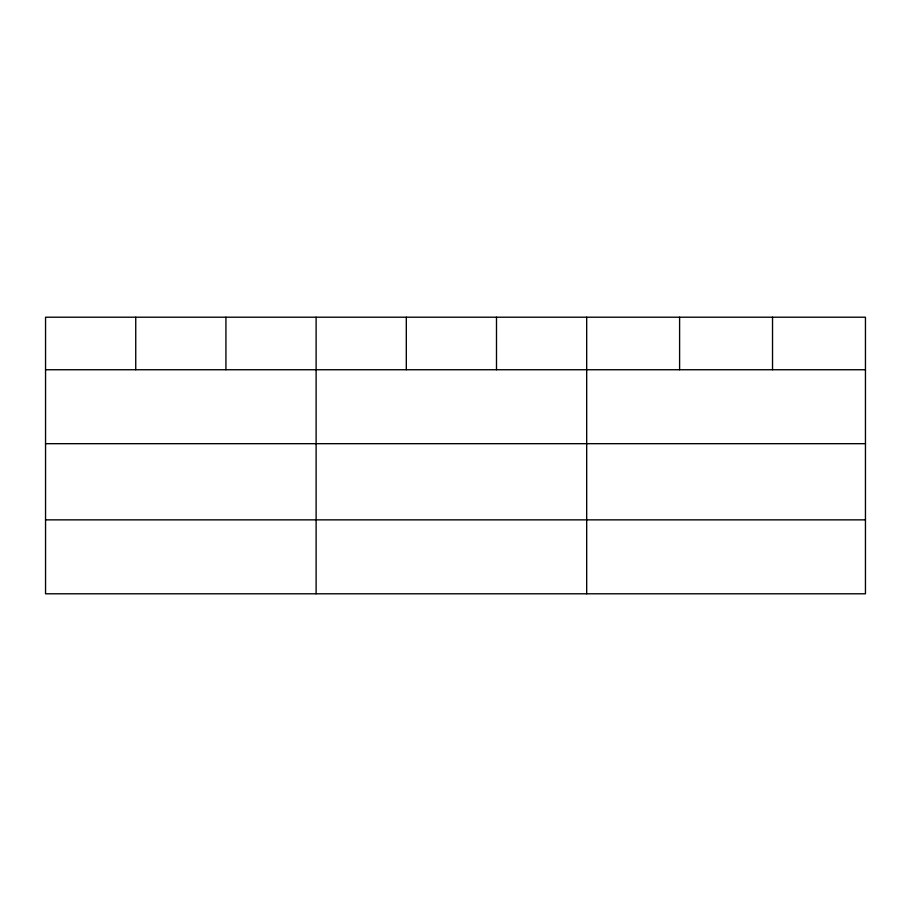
<?xml version="1.0" encoding="UTF-8"?>
<svg xmlns="http://www.w3.org/2000/svg" width="911" height="911" viewBox="0 0 911 911"><rect width="100%" height="100%" fill="white"/><g stroke="black" fill="none" stroke-linecap="round" stroke-linejoin="round"><path stroke-width="1.37" d="M865.45 443.68L865.45 317.21L45.55 317.21L45.55 593.79L865.45 593.79L865.45 443.68L45.55 443.68M45.55 369.741L865.45 369.741M45.55 519.862L865.45 519.862M772.528 317.21L772.528 369.741M679.606 317.21L679.606 369.741M586.684 317.21L586.684 593.79M496.495 317.21L496.495 369.741M406.306 317.21L406.306 369.741M316.117 317.21L316.117 593.79M225.928 317.21L225.928 369.741M135.739 317.21L135.739 369.741"/></g></svg>
